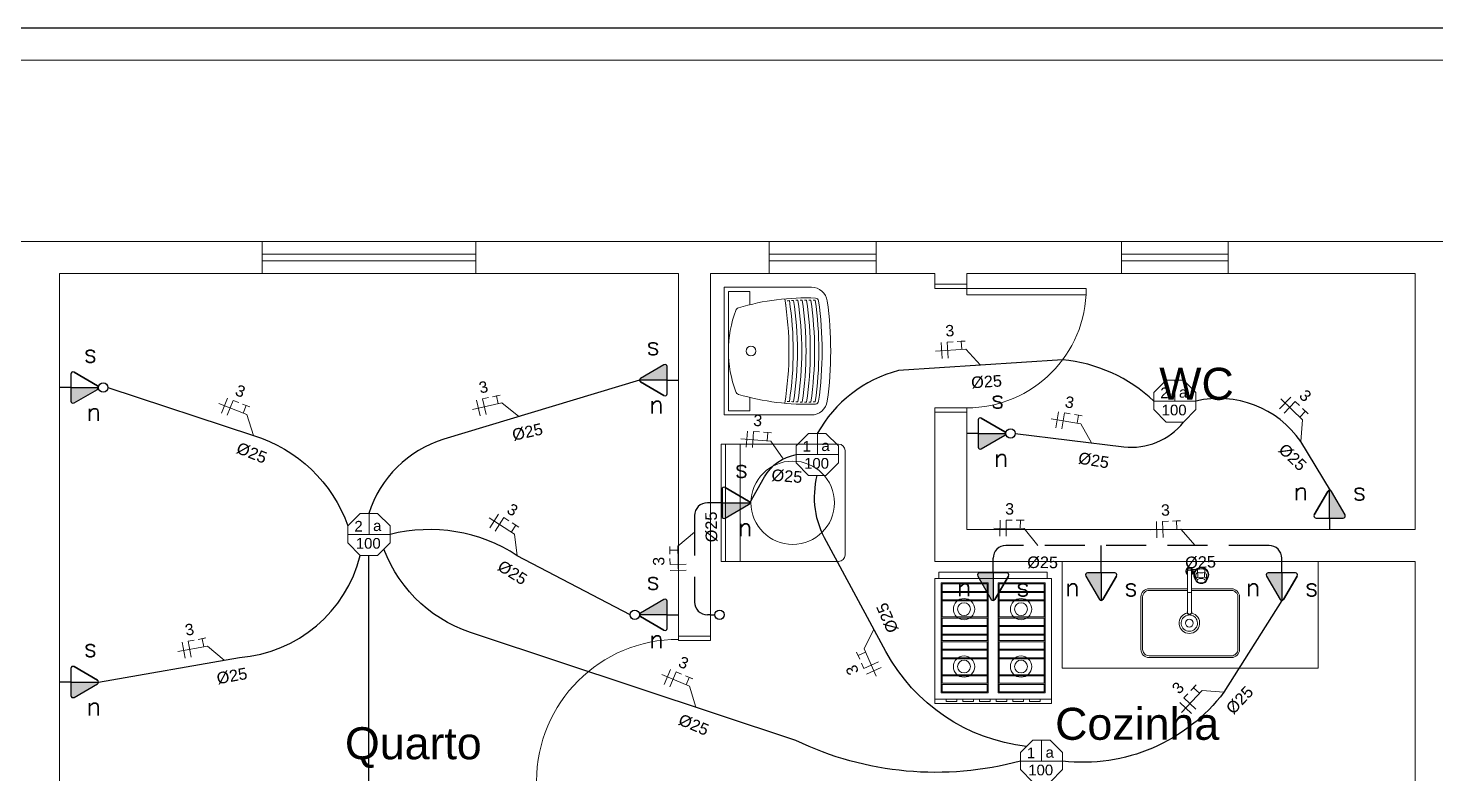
# Model space of a CAD drawing. Header units: millimetres. Extents: x 50 to 186, y -32 to 33.
# Drawn here: x 67.27 to 73.87, y 15.33 to 18.82 of the extents above; entities that cross this region are included whole.
import ezdxf

# ---------------------------------------------------------------- set-up
doc = ezdxf.new("R2010")
doc.units = ezdxf.units.MM
doc.linetypes.add('HIDDEN', pattern=[0.375, 0.25, -0.125])
doc.layers.get('0').update_dxf_attribs({"lineweight": 30})
for name, color, linetype in [('1 - Circuitos', 7, 'Continuous'), ('5 - Identificadores', 7, 'Continuous'), ('7 - Eletroduto', 6, 'Continuous'), ('Pontos de iluminação', 5, 'Continuous'), ('Pontos de Tomadas', 240, 'Continuous'), ('TEXTO', 7, 'Continuous')]:
    doc.layers.add(name, color=color, linetype=linetype)
for name, color, linetype, lineweight in [('3 - Cozinha', 160, 'Continuous', 20), ('4 - Edificação', 7, 'Continuous', 20), ('Portas', 251, 'Continuous', 9)]:
    doc.layers.add(name, color=color, linetype=linetype, lineweight=lineweight)
doc.styles.add('Arial0', font='arial.ttf', dxfattribs={"height": 3.14658})
doc.styles.add('ROMANS', font='ROMANS.SHX')
doc.styles.get("Standard").update_dxf_attribs({"font": 'arial.ttf'})
doc.styles.add('TEXTO_NOMEQUADRO', font='arial.ttf')

# ---------------------------------------------------------------- blocks, each defined once
blk = doc.blocks.new('CO-F4PB')
for p, q in [((0.2535, 0), (-0.2535, 0)), ((0.2535, 0), (-0.2535, 0)), ((-0.2535, 0), (-0.2535, -0.03)), ((0.2535, -0.03), (0.2535, 0)), ((-0.2735, -0.03), (-0.2735, -0.596)), ((0.2735, -0.03), (-0.2735, -0.03)), ((-0.2435, -0.05), (-0.2435, -0.566)), ((-0.0235, -0.05), (-0.2435, -0.05)), ((-0.0285, -0.055), (-0.2385, -0.055)), ((-0.2385, -0.055), (-0.2385, -0.09)), ((-0.0285, -0.055), (-0.0285, -0.09)), ((-0.0235, -0.05), (-0.0235, -0.566)), ((0.0235, -0.05), (0.0235, -0.566)), ((0.2435, -0.05), (0.0235, -0.05)), ((0.2385, -0.055), (0.0285, -0.055)), ((0.0285, -0.055), (0.0285, -0.09)), ((0.2385, -0.055), (0.2385, -0.09)), ((0.2435, -0.05), (0.2435, -0.566)), ((0.2735, -0.596), (0.2735, -0.03)), ((-0.0235, -0.09), (-0.2435, -0.09)), ((-0.0235, -0.095), (-0.2435, -0.095)), ((-0.0235, -0.13), (-0.2435, -0.13)), ((-0.2385, -0.095), (-0.2385, -0.13)), ((-0.0285, -0.095), (-0.0285, -0.13)), ((0.2435, -0.09), (0.0235, -0.09)), ((0.2435, -0.095), (0.0235, -0.095)), ((0.2435, -0.13), (0.0235, -0.13)), ((0.0285, -0.095), (0.0285, -0.13)), ((0.2385, -0.095), (0.2385, -0.13)), ((-0.0235, -0.135), (-0.2435, -0.135)), ((-0.2385, -0.135), (-0.2385, -0.21)), ((-0.0285, -0.135), (-0.0285, -0.21)), ((0.2435, -0.135), (0.0235, -0.135)), ((0.0285, -0.135), (0.0285, -0.21)), ((0.2385, -0.135), (0.2385, -0.21)), ((-0.0235, -0.21), (-0.2435, -0.21)), ((-0.0235, -0.215), (-0.2435, -0.215)), ((-0.0235, -0.25), (-0.2435, -0.25)), ((-0.0235, -0.255), (-0.2435, -0.255)), ((-0.2385, -0.215), (-0.2385, -0.25)), ((-0.2385, -0.255), (-0.2385, -0.29)), ((-0.0285, -0.215), (-0.0285, -0.25)), ((-0.0285, -0.255), (-0.0285, -0.29)), ((0.2435, -0.21), (0.0235, -0.21)), ((0.2435, -0.215), (0.0235, -0.215)), ((0.2435, -0.25), (0.0235, -0.25)), ((0.2435, -0.255), (0.0235, -0.255)), ((0.0285, -0.215), (0.0285, -0.25)), ((0.0285, -0.255), (0.0285, -0.29)), ((0.2385, -0.215), (0.2385, -0.25)), ((0.2385, -0.255), (0.2385, -0.29)), ((-0.0235, -0.29), (-0.2435, -0.29)), ((-0.0235, -0.295), (-0.2435, -0.295)), ((-0.2435, -0.321), (-0.0235, -0.321)), ((-0.2435, -0.326), (-0.0235, -0.326)), ((-0.2385, -0.295), (-0.2385, -0.321)), ((-0.2385, -0.326), (-0.2385, -0.361)), ((-0.0285, -0.295), (-0.0285, -0.321)), ((-0.0285, -0.326), (-0.0285, -0.361)), ((0.2435, -0.29), (0.0235, -0.29)), ((0.2435, -0.295), (0.0235, -0.295)), ((0.0235, -0.321), (0.2435, -0.321)), ((0.0235, -0.326), (0.2435, -0.326)), ((0.0285, -0.295), (0.0285, -0.321)), ((0.0285, -0.326), (0.0285, -0.361)), ((0.2385, -0.295), (0.2385, -0.321)), ((0.2385, -0.326), (0.2385, -0.361)), ((-0.2435, -0.361), (-0.0235, -0.361)), ((-0.2435, -0.366), (-0.0235, -0.366)), ((-0.2385, -0.366), (-0.2385, -0.401)), ((-0.0285, -0.366), (-0.0285, -0.401)), ((0.0235, -0.361), (0.2435, -0.361)), ((0.0235, -0.366), (0.2435, -0.366)), ((0.0285, -0.366), (0.0285, -0.401)), ((0.2385, -0.366), (0.2385, -0.401)), ((-0.2435, -0.401), (-0.0235, -0.401)), ((-0.2435, -0.406), (-0.0235, -0.406)), ((-0.2385, -0.406), (-0.2385, -0.481)), ((-0.0285, -0.406), (-0.0285, -0.481)), ((0.0235, -0.401), (0.2435, -0.401)), ((0.0235, -0.406), (0.2435, -0.406)), ((0.0285, -0.406), (0.0285, -0.481)), ((0.2385, -0.406), (0.2385, -0.481)), ((-0.2435, -0.481), (-0.0235, -0.481)), ((-0.2435, -0.486), (-0.0235, -0.486)), ((-0.2435, -0.521), (-0.0235, -0.521)), ((-0.2435, -0.526), (-0.0235, -0.526)), ((-0.2385, -0.486), (-0.2385, -0.521)), ((-0.2385, -0.526), (-0.2385, -0.561)), ((-0.0285, -0.486), (-0.0285, -0.521)), ((-0.0285, -0.526), (-0.0285, -0.561)), ((0.0235, -0.481), (0.2435, -0.481)), ((0.0235, -0.486), (0.2435, -0.486)), ((0.0235, -0.521), (0.2435, -0.521)), ((0.0235, -0.526), (0.2435, -0.526)), ((0.0285, -0.486), (0.0285, -0.521)), ((0.0285, -0.526), (0.0285, -0.561)), ((0.2385, -0.486), (0.2385, -0.521)), ((0.2385, -0.526), (0.2385, -0.561)), ((-0.2435, -0.566), (-0.0235, -0.566)), ((-0.2385, -0.561), (-0.0285, -0.561)), ((0.0235, -0.566), (0.2435, -0.566)), ((0.0285, -0.561), (0.2385, -0.561)), ((-0.2735, -0.596), (0.2735, -0.596)), ((-0.2735, -0.596), (-0.2735, -0.616)), ((-0.2735, -0.616), (0.2735, -0.616)), ((0.2735, -0.616), (0.2735, -0.596))]:
    blk.add_line(p, q)
for points in [[(-0.2204, -0.606), (-0.1704, -0.606), (-0.1704, -0.596), (-0.2204, -0.596)], [(-0.1422, -0.606), (-0.0922, -0.606), (-0.0922, -0.596), (-0.1422, -0.596)], [(-0.0641, -0.606), (-0.0141, -0.606), (-0.0141, -0.596), (-0.0641, -0.596)], [(0.0141, -0.606), (0.0641, -0.606), (0.0641, -0.596), (0.0141, -0.596)], [(0.0922, -0.606), (0.1422, -0.606), (0.1422, -0.596), (0.0922, -0.596)], [(0.1704, -0.606), (0.2204, -0.606), (0.2204, -0.596), (0.1704, -0.596)]]:
    blk.add_lwpolyline(points, close=True)
for centre, radius in [((-0.1308, -0.1735), 0.05), ((0.1362, -0.1735), 0.05), ((-0.1308, -0.1735), 0.03), ((0.1362, -0.1735), 0.03), ((-0.1308, -0.4425), 0.05), ((0.1362, -0.4425), 0.05), ((-0.1308, -0.4425), 0.03), ((0.1362, -0.4425), 0.03)]:
    blk.add_circle(centre, radius)
blk = doc.blocks.new('A$C1AD15EB6')
for p, q in [((0.55, 0.58), (0, 0.58)), ((0, 0.03), (0, 0.58)), ((0.55, 0.5606), (0, 0.5606)), ((0.55, 0.03), (0.55, 0.58)), ((0.55, 0.4906), (0, 0.4906)), ((0.03, 0), (0.52, 0))]:
    blk.add_line(p, q)
for centre, start, end in [((0.03, 0.03), 180, 270), ((0.52, 0.03), 270, 0)]:
    blk.add_arc(centre, 0.03, start, end)
blk = doc.blocks.new('TANQUE-02')
for p, q in [((-0.2995, 0), (0.2995, 0)), ((-0.2995, -0.4081), (-0.2995, 0)), ((0.2995, -0.4081), (0.2995, 0)), ((-0.2795, -0.02), (0.2795, -0.02)), ((-0.2795, -0.12), (-0.2795, -0.02)), ((0.2795, -0.12), (0.2795, -0.02)), ((-0.2795, -0.12), (-0.2174, -0.12)), ((0.2174, -0.12), (0.2795, -0.12))]:
    blk.add_line(p, q)
blk.add_circle((0, -0.1252), 0.0225)
for centre, radius, start, end in [((-0.1837, -0.0726), 0.02, 110.23844, 163.27799), ((0, -0.5709), 0.5511, 90, 110.23844), ((0, -0.5709), 0.5511, 69.76156, 90), ((0.1837, -0.0726), 0.02, 16.72201, 69.76156), ((0.8453, -0.3818), 1.0945, 163.27799, 182.40527), ((-0.8453, -0.3818), 1.0945, 357.59473, 16.72201), ((0, 1.2149), 1.518, 260.72256, 279.27744), ((0.8453, -0.3818), 1.0845, 176.46036, 176.99114), ((0, 1.2149), 1.558, 261.22518, 270), ((0.8453, -0.3818), 1.0845, 175.40003, 175.93), ((0, 1.2149), 1.538, 261.15691, 270), ((0, 1.2149), 1.518, 270, 279.27744), ((0, 1.2149), 1.538, 270, 278.84309), ((0, 1.2149), 1.558, 270, 278.77482), ((-0.8453, -0.3818), 1.0845, 4.07, 4.59997), ((-0.8453, -0.3818), 1.0845, 3.00886, 3.53964), ((0.8453, -0.3818), 1.0845, 179.65272, 180.18684), ((0, 1.2149), 1.618, 261.49969, 270), ((0.8453, -0.3818), 1.0845, 180.72164, 181.25716), ((0.8453, -0.3818), 1.0845, 178.5864, 179.11926), ((0, 1.2149), 1.598, 261.39693, 270), ((0.8453, -0.3818), 1.0845, 177.52238, 178.05412), ((0, 1.2149), 1.578, 261.30532, 270), ((0, 1.2149), 1.578, 270, 278.69468), ((0, 1.2149), 1.598, 270, 278.60307), ((0, 1.2149), 1.618, 270, 278.50031), ((-0.8453, -0.3818), 1.0845, 1.94588, 2.47762), ((-0.8453, -0.3818), 1.0845, 0.88074, 1.4136), ((-0.8453, -0.3818), 1.0845, 358.74284, 359.27836), ((-0.8453, -0.3818), 1.0845, 359.81316, 0.34728), ((-0.2245, -0.4081), 0.075, 180, 262.08052), ((-0.2332, -0.4271), 0.015, 182.40527, 261.87169), ((0, 1.2149), 1.638, 261.61326, 270), ((0.8453, -0.3818), 1.0845, 181.79343, 182.3305), ((0, 1.2149), 1.658, 261.73735, 270), ((0, 1.2058), 1.6644, 261.87169, 270), ((0, 1.2149), 1.638, 270, 278.38674), ((0, 1.2149), 1.658, 270, 278.26265), ((0, 1.2058), 1.6644, 270, 278.12831), ((0.2245, -0.4081), 0.075, 277.91948, 0), ((0.2332, -0.4271), 0.015, 278.12831, 357.59473), ((-0.8453, -0.3818), 1.0845, 357.6695, 358.20657), ((0, 1.2058), 1.7044, 262.08052, 270), ((0, 1.2058), 1.7044, 270, 277.91948)]:
    blk.add_arc(centre, radius, start, end)
blk = doc.blocks.new('CUBA-COZ-02')
for p, q in [((-0.0095, 0.2452), (-0.0095, 0.2275)), ((-0.0095, 0.2275), (-0.0095, 0.0565)), ((0.0105, 0.2452), (0.0105, 0.2275)), ((0.0105, 0.2275), (0.0105, 0.0565)), ((0.0146, 0.2516), (0.031, 0.2516)), ((0.0146, 0.2316), (0.0209, 0.2316)), ((0.0305, 0.2026), (0.0305, 0.2242)), ((0.0379, 0.2522), (0.0379, 0.2367)), ((0.0399, 0.2163), (0.0399, 0.2377)), ((0.0712, 0.2163), (0.0712, 0.2377)), ((0.0731, 0.2522), (0.0731, 0.2367)), ((0.0805, 0.2026), (0.0805, 0.2242)), ((-0.0095, 0.0565), (-0.0095, 0.0516)), ((0.0105, 0.0565), (0.0105, 0.0516))]:
    blk.add_line(p, q)
for points in [[(-0.0095, 0.1611), (-0.1889, 0.1611, 0.414214), (-0.2269, 0.1231), (-0.2269, -0.1231, 0.414214), (-0.1889, -0.1611), (0.1969, -0.1611, 0.414214), (0.2349, -0.1231), (0.2349, 0.1231, 0.414214), (0.1969, 0.1611), (0.0105, 0.1611)], [(-0.0095, 0.1531), (-0.1889, 0.1531, 0.414214), (-0.2189, 0.1231), (-0.2189, -0.1231, 0.414214), (-0.1889, -0.1531), (0.1969, -0.1531, 0.414214), (0.2269, -0.1231), (0.2269, 0.1231, 0.414214), (0.1969, 0.1531), (0.0105, 0.1531)]]:
    blk.add_lwpolyline(points, format="xyb")
blk.add_lwpolyline([(0.0105, 0.0367, -7.502529), (-0.0095, 0.037, -0.133288)], format="xyb", close=True)
at = {"linetype": 'Continuous'}
for points in [[(0.0391, 0.2375, 0), (0.0361, 0.2353, 0), (0.0337, 0.2328, 0), (0.032, 0.2301, 0), (0.0309, 0.2272, 0), (0.0305, 0.2242, 0)], [(0.0389, 0.2157, 0), (0.0359, 0.2135, 0), (0.0335, 0.2109, 0), (0.0318, 0.2081, 0), (0.0308, 0.2052, 0), (0.0305, 0.2021, 0)], [(0.0305, 0.2021, 0), (0.0311, 0.1989, 0), (0.0324, 0.1959, 0), (0.0345, 0.193, 0), (0.0373, 0.1905, 0), (0.0407, 0.1884, 0), (0.0446, 0.1867, 0), (0.0488, 0.1856, 0), (0.0533, 0.185, 0), (0.0578, 0.185, 0), (0.0623, 0.1856, 0), (0.0665, 0.1867, 0), (0.0704, 0.1884, 0), (0.0738, 0.1905, 0), (0.0766, 0.193, 0), (0.0786, 0.1959, 0), (0.08, 0.1989, 0), (0.0805, 0.2021, 0)], [(0.075, 0.199, 0), (0.0746, 0.2011, 0), (0.0734, 0.2032, 0), (0.0715, 0.2051, 0), (0.0689, 0.2067, 0), (0.0658, 0.208, 0), (0.0623, 0.209, 0), (0.0585, 0.2095, 0), (0.0545, 0.2096, 0), (0.0506, 0.2093, 0), (0.0469, 0.2085, 0), (0.0436, 0.2074, 0), (0.0407, 0.2059, 0), (0.0385, 0.2041, 0), (0.0369, 0.2022, 0), (0.0362, 0.2, 0), (0.0362, 0.1979, 0), (0.0369, 0.1958, 0), (0.0385, 0.1938, 0), (0.0407, 0.192, 0), (0.0436, 0.1905, 0), (0.0469, 0.1894, 0), (0.0506, 0.1886, 0), (0.0545, 0.1883, 0), (0.0585, 0.1884, 0), (0.0623, 0.1889, 0), (0.0658, 0.1899, 0), (0.0689, 0.1912, 0), (0.0715, 0.1928, 0), (0.0734, 0.1947, 0), (0.0746, 0.1968, 0), (0.075, 0.199, 0)], [(0.0805, 0.2242, 0), (0.0802, 0.2272, 0), (0.0791, 0.2301, 0), (0.0773, 0.2328, 0), (0.0749, 0.2353, 0), (0.0719, 0.2375, 0)], [(0.0805, 0.2026, 0), (0.0802, 0.2055, 0), (0.0791, 0.2084, 0), (0.0774, 0.2111, 0), (0.0751, 0.2136, 0), (0.0722, 0.2157, 0)]]:
    blk.add_polyline3d(points, dxfattribs=at)
blk.add_circle((0, 0), 0.0182)
for centre, radius, start, end in [((0.0005, 0.2416), 0.0173, 35.41872, 234.58128), ((0.0005, 0.2416), 0.0126, 322.25181, 217.74819), ((0.0005, 0.2242), 0.0233, 64.55551, 115.44449), ((0.0005, 0.2416), 0.0173, 305.41872, 324.58128), ((0.0005, 0.2416), 0.0173, 324.58128, 35.41872), ((0.0555, 0.2266), 0.035, 315.56467, 224.43533), ((0.0555, 0.2266), 0.032, 321.37517, 218.62483), ((0.0555, 0.1725), 0.0816, 77.53823, 102.46177), ((0.04, 0.214), 0.002, 63.97489, 122.15591), ((0.0401, 0.2358), 0.002, 74.31395, 121.56748), ((0.0555, 0.2905), 0.0549, 254.31395, 285.68605), ((0.0555, 0.2459), 0.0335, 243.97489, 296.02511), ((0.0711, 0.214), 0.002, 57.84409, 116.02511), ((0.0709, 0.2358), 0.002, 58.43251, 105.68606), ((0.0005, 0.1207), 0.0233, 64.55551, 115.44449), ((0, 0), 0.0482, 101.34386, 77.38563), ((0.0005, 0.0516), 0.0112, 153.72082, 26.27918), ((0.0005, 0.0516), 0.01, 180, 0)]:
    blk.add_arc(centre, radius, start, end)
blk = doc.blocks.new('ponto de luz')
at = {"color": 5, "linetype": 'Continuous', "lineweight": 15, "true_color": 0x000005}
blk.add_lwpolyline([(63.6396, -13.7603), (63.5583, -13.7603), (63.5009, -13.8188), (63.5009, -13.8984), (63.5583, -13.9569), (63.6396, -13.9569), (63.698, -13.8984), (63.698, -13.8188)], close=True, dxfattribs=at)
for points in [[(63.5995, -13.8589), (63.5995, -13.7603), (63.5995, -13.7603)], [(63.698, -13.8589), (63.5009, -13.8589), (63.5009, -13.8589)]]:
    blk.add_lwpolyline(points, dxfattribs=at)
at = {"layer": '1 - Circuitos'}
blk.add_attdef('N', (63.5309, -13.8452), '', height=0.05, dxfattribs=at)
at = {"layer": '5 - Identificadores', "flags": 4}
for tag, p in [('R', (63.6187, -13.8426)), ('S', (63.5376, -13.9254))]:
    blk.add_attdef(tag, p, '', height=0.05, dxfattribs=at)

msp = doc.modelspace()

# ---------------------------------------------------------------- hatches: boundary and pattern name
at = {"layer": 'Pontos de Tomadas'}
h = msp.add_hatch(color=256, dxfattribs=at)
h.dxf.hatch_style = 1
h.paths.add_polyline_path([(70.1424, 17.1828, 0.268035), (70.1375, 17.1744), (70.2672, 17.1744), (70.2672, 17.2379, 0.577243), (70.2526, 17.2464)])
h = msp.add_hatch(color=256, dxfattribs=at)
h.dxf.hatch_style = 1
h.paths.add_polyline_path([(67.5992, 17.1309, 0.268035), (67.6041, 17.1394), (67.4745, 17.1394), (67.4745, 17.0758, 0.577243), (67.4891, 17.0674)])
h = msp.add_hatch(color=256, dxfattribs=at)
h.dxf.hatch_style = 1
h.paths.add_polyline_path([(71.8492, 16.9159, 0.268035), (71.8541, 16.9244), (71.7245, 16.9244), (71.7245, 16.8608, 0.577243), (71.7391, 16.8524)])
h = msp.add_hatch(color=256, dxfattribs=at)
h.dxf.hatch_style = 1
h.paths.add_polyline_path([(73.3793, 16.6528, 0.268035), (73.3708, 16.6577), (73.3708, 16.528), (73.4344, 16.528, 0.577243), (73.4428, 16.5426)])
h = msp.add_hatch(color=256, dxfattribs=at)
h.dxf.hatch_style = 1
h.paths.add_polyline_path([(70.6492, 16.5909, 0.268035), (70.6541, 16.5994), (70.5245, 16.5994), (70.5245, 16.5358, 0.577243), (70.5391, 16.5274)])
h = msp.add_hatch(color=256, dxfattribs=at)
h.dxf.hatch_style = 1
h.paths.add_polyline_path([(71.7859, 16.146, 0.268035), (71.7943, 16.1411), (71.7943, 16.2708), (71.7308, 16.2708, 0.577243), (71.7223, 16.2561)])
h = msp.add_hatch(color=256, dxfattribs=at)
h.dxf.hatch_style = 1
h.paths.add_polyline_path([(72.2922, 16.146, 0.268035), (72.3006, 16.1411), (72.3006, 16.2708), (72.2371, 16.2708, 0.577243), (72.2286, 16.2561)])
h = msp.add_hatch(color=256, dxfattribs=at)
h.dxf.hatch_style = 1
h.paths.add_polyline_path([(73.1384, 16.146, 0.268035), (73.1468, 16.1411), (73.1468, 16.2708), (73.0833, 16.2708, 0.577243), (73.0748, 16.2561)])
h = msp.add_hatch(color=256, dxfattribs=at)
h.dxf.hatch_style = 1
h.paths.add_polyline_path([(70.1424, 16.0828, 0.268035), (70.1375, 16.0744), (70.2672, 16.0744), (70.2672, 16.1379, 0.577243), (70.2526, 16.1464)])
h = msp.add_hatch(color=256, dxfattribs=at)
h.dxf.hatch_style = 1
h.paths.add_polyline_path([(67.5992, 15.7509, 0.268035), (67.6041, 15.7594), (67.4745, 15.7594), (67.4745, 15.6958, 0.577243), (67.4891, 15.6874)])

# ---------------------------------------------------------------- linework, layer by layer
msp.add_lwpolyline([(53.5708, 10.8244), (80.5708, 10.8244), (80.5708, 18.8244), (53.5708, 18.8244)], close=True)
at = {"layer": '1 - Circuitos', "color": 7, "linetype": 'Continuous', "lineweight": 15, "true_color": 0x000007}
for points in [[(71.5555, 17.2751), (71.5507, 17.3505), (71.5507, 17.3505)], [(71.6071, 17.3541), (71.5794, 17.3524), (71.5843, 17.2769)], [(71.6265, 17.3554), (71.6635, 17.3578), (71.6455, 17.3566), (71.648, 17.3185)], [(68.1798, 17.0201), (68.2077, 17.0904), (68.2077, 17.0904)], [(68.2603, 17.0695), (68.2345, 17.0797), (68.2066, 17.0095)], [(69.391, 17.0066), (69.3747, 17.0804), (69.3747, 17.0804)], [(69.4299, 17.0926), (69.4029, 17.0866), (69.4191, 17.0128)], [(69.4489, 17.0968), (69.4851, 17.1047), (69.4676, 17.1009), (69.4758, 17.0636)], [(73.1364, 17.0395), (73.1887, 17.0941), (73.1887, 17.0941)], [(68.2784, 17.0623), (68.3128, 17.0486), (68.2961, 17.0553), (68.282, 17.0198)], [(72.0878, 16.9511), (72.1003, 17.0257), (72.1003, 17.0257)], [(72.156, 17.0164), (72.1287, 17.0209), (72.1162, 16.9464)], [(72.1752, 17.0131), (72.2118, 17.007), (72.1941, 17.01), (72.1878, 16.9723)], [(73.2295, 17.055), (73.2095, 17.0741), (73.1572, 17.0195)], [(73.2435, 17.0415), (73.2703, 17.0159), (73.2573, 17.0283), (73.2309, 17.0007)], [(70.6378, 16.8605), (70.6437, 16.9359), (70.6437, 16.9359)], [(70.7, 16.9316), (70.6724, 16.9337), (70.6666, 16.8583)], [(70.7194, 16.9301), (70.7564, 16.9272), (70.7385, 16.9286), (70.7355, 16.8905)], [(69.4374, 16.4814), (69.4776, 16.5455), (69.4776, 16.5455)], [(69.5255, 16.5154), (69.502, 16.5302), (69.4618, 16.4661)], [(69.5419, 16.5051), (69.5733, 16.4854), (69.5581, 16.4949), (69.5378, 16.4626)], [(71.8264, 16.4425), (71.8269, 16.5181), (71.8269, 16.5181)], [(71.8834, 16.5178), (71.8557, 16.5179), (71.8552, 16.4423)], [(71.9029, 16.5176), (71.9399, 16.5174), (71.922, 16.5175), (71.9217, 16.4793)], [(72.5615, 16.4355), (72.559, 16.5111), (72.559, 16.5111)], [(72.6155, 16.5129), (72.5878, 16.512), (72.5903, 16.4364)], [(72.635, 16.5135), (72.672, 16.5148), (72.6541, 16.5142), (72.6553, 16.476)], [(70.2803, 16.3579), (70.2795, 16.3949), (70.2799, 16.377), (70.3181, 16.3777)], [(70.2806, 16.3384), (70.2812, 16.3107), (70.3568, 16.3122)], [(70.3573, 16.2833), (70.2817, 16.2819), (70.2817, 16.2819)], [(68.0707, 15.959), (68.1072, 15.9657), (68.0895, 15.9624), (68.0964, 15.9249)], [(68.0096, 15.871), (67.996, 15.9454), (67.996, 15.9454)], [(68.0516, 15.9555), (68.0243, 15.9505), (68.0379, 15.8762)], [(71.1699, 15.866), (71.1548, 15.8998), (71.1621, 15.8834), (71.197, 15.8989)], [(71.1778, 15.8482), (71.189, 15.8229), (71.2581, 15.8536)], [(71.2698, 15.8273), (71.2008, 15.7966), (71.2008, 15.7966)], [(70.2539, 15.7485), (70.2833, 15.8182), (70.2833, 15.8182)], [(70.3354, 15.7963), (70.3098, 15.807), (70.2805, 15.7373)], [(70.3533, 15.7887), (70.3875, 15.7743), (70.3709, 15.7813), (70.3561, 15.7461)], [(72.7072, 15.7047), (72.6882, 15.6846), (72.7433, 15.6327)], [(72.7206, 15.7189), (72.746, 15.7459), (72.7336, 15.7328), (72.7614, 15.7066)], [(72.7235, 15.6117), (72.6685, 15.6636), (72.6685, 15.6636)]]:
    msp.add_lwpolyline(points, dxfattribs=at)
at = {"layer": '1 - Circuitos', "color": 5, "linetype": 'Continuous', "lineweight": 15, "true_color": 0x000005}
for points in [[(71.7352, 17.2446), (71.6659, 17.3197), (71.5247, 17.3106)], [(73.2355, 16.8865), (73.2439, 16.9883), (73.1417, 17.0862)], [(68.3292, 16.9156), (68.2987, 17.0131), (68.1672, 17.0654)], [(69.5733, 17.0038), (69.4933, 17.0674), (69.3551, 17.037)], [(72.2559, 16.8805), (72.2055, 16.9694), (72.0659, 16.9927)], [(70.8115, 16.8051), (70.7534, 16.8891), (70.6124, 16.9)], [(69.5654, 16.3516), (69.553, 16.453), (69.4332, 16.5283)], [(70.3958, 16.4615), (70.3177, 16.3957), (70.3204, 16.2542)], [(72.0035, 16.3994), (71.9397, 16.4792), (71.7982, 16.4802)], [(72.7402, 16.3994), (72.6733, 16.4766), (72.5319, 16.472)], [(71.236, 16.0064), (71.1897, 15.9154), (71.2472, 15.7861)], [(68.1916, 15.8616), (68.114, 15.9281), (67.9749, 15.9027)], [(70.4012, 15.641), (70.3727, 15.7392), (70.2422, 15.794)], [(72.8757, 15.7122), (72.7738, 15.7197), (72.6768, 15.6167)]]:
    msp.add_lwpolyline(points, dxfattribs=at)
at = {"layer": '3 - Cozinha'}
msp.add_lwpolyline([(72.1178, 15.8244), (73.3178, 15.8244), (73.3178, 16.3244), (72.1178, 16.3244)], close=True, dxfattribs=at)
msp.add_circle((70.8555, 16.5994), 0.1953, dxfattribs=at)
at = {"layer": '4 - Edificação'}
for p, q in [((80.4208, 18.6744), (60.4708, 18.6744)), ((60.4708, 17.8244), (80.4208, 17.8244)), ((67.4208, 15.2244), (67.4208, 17.6744)), ((67.4208, 17.6744), (70.3208, 17.6744)), ((70.3208, 17.6744), (70.3208, 15.9744)), ((70.4708, 15.9744), (70.4708, 17.6744)), ((70.4708, 17.6744), (71.5208, 17.6744)), ((71.5208, 17.6744), (71.5208, 17.6244)), ((71.6708, 17.6744), (73.7708, 17.6744)), ((71.6708, 17.6744), (71.6708, 17.6244)), ((73.7708, 17.6744), (73.7708, 16.4744)), ((71.6708, 17.6244), (71.5208, 17.6244)), ((71.5208, 17.0244), (71.5208, 16.4744)), ((71.6708, 17.0244), (71.5208, 17.0244)), ((71.6708, 17.0244), (71.6708, 16.4744)), ((71.5208, 16.5244), (71.5208, 16.3244)), ((73.7708, 16.4744), (71.6708, 16.4744)), ((71.5208, 16.3244), (73.7708, 16.3244)), ((73.7708, 16.3244), (73.7708, 12.5744)), ((70.3208, 15.9744), (70.4708, 15.9744))]:
    msp.add_line(p, q, dxfattribs=at)
at = {"layer": '7 - Eletroduto'}
for p, q in [((70.4708, 16.5994), (70.4558, 16.5994)), ((72.3006, 16.3244), (72.3006, 16.3994)), ((71.7943, 16.3244), (71.7943, 16.3394)), ((73.1468, 16.3244), (73.1468, 16.3394)), ((70.4709, 16.0744), (70.4558, 16.0744))]:
    msp.add_line(p, q, dxfattribs=at)
at = {"layer": '7 - Eletroduto', "linetype": 'HIDDEN', "ltscale": 0.75}
for p, q in [((70.3958, 16.5394), (70.3958, 16.1344)), ((73.0868, 16.3994), (71.8543, 16.3994))]:
    msp.add_line(p, q, dxfattribs=at)
at = {"layer": '7 - Eletroduto'}
for points in [[(72.5474, 17.0761, 0.167482), (72.1197, 17.2695), (71.3508, 17.2196, 0.202668), (70.9709, 16.9244, 67.35893)], [(70.1375, 17.1744), (69.2215, 16.8974, 0.248609), (68.8704, 16.5494, 1.35966)], [(67.6481, 17.1394), (68.3292, 16.9156, -0.235692), (68.7724, 16.491, -1.806314)], [(73.3749, 16.6568), (73.2355, 16.8865, 0.309937), (72.7445, 17.0761, 3.568283)], [(71.8981, 16.9244), (72.4062, 16.862, 0.263073), (72.686, 16.9778, -9.951276)], [(70.6541, 16.5994), (70.7233, 16.7204, -0.221396), (70.8724, 16.8259, -0.090245)], [(71.951, 15.4577, -0.245875), (71.2924, 15.9022), (71.0136, 16.4176, -0.193187), (70.9704, 16.7278, -0.179094)], [(70.0935, 16.0744), (69.5654, 16.3516, 0.209593), (68.9695, 16.4511, 7.83207)], [(71.9224, 15.3886, -0.180052), (70.8706, 15.4849), (69.3834, 15.9796, -0.239092), (68.9403, 16.3821, -4.791177)], [(67.6041, 15.7594), (68.2644, 15.8743, 0.32244), (68.8297, 16.3528, -14.429433)], [(73.1468, 16.1411), (72.8757, 15.7122, -0.265972), (72.1195, 15.3884, 8.230498)]]:
    msp.add_lwpolyline(points, format="xyb", dxfattribs=at)
msp.add_lwpolyline([(68.8704, 13.9244), (68.8704, 16.3528)], dxfattribs=at)
for centre, start, end in [((70.4558, 16.5394), 90, 180), ((71.8543, 16.3394), 90, 180), ((73.0868, 16.3394), 0, 90), ((70.4558, 16.1344), 180, 270)]:
    msp.add_arc(centre, 0.06, start, end, dxfattribs=at)
at = {"layer": 'Pontos de Tomadas'}
for p, q in [((67.4891, 17.2114), (67.5992, 17.1478)), ((67.5992, 17.1478), (67.4891, 17.2114)), ((67.5992, 17.1478), (67.4891, 17.2114)), ((70.2526, 17.2464), (70.1424, 17.1828)), ((70.2672, 17.1108), (70.2672, 17.2379)), ((67.4745, 17.2029), (67.4745, 17.0758)), ((70.2672, 17.1744), (70.1375, 17.1744)), ((70.2526, 17.1024), (70.1424, 17.1659)), ((70.1424, 17.1659), (70.2526, 17.1024)), ((70.1424, 17.1659), (70.2526, 17.1024)), ((70.2672, 17.1744), (70.3208, 17.1744)), ((67.4745, 17.1394), (67.4208, 17.1394)), ((67.4745, 17.1394), (67.6041, 17.1394)), ((67.4891, 17.0674), (67.5992, 17.1309)), ((71.7245, 16.9879), (71.7245, 16.8608)), ((71.7391, 16.9964), (71.8492, 16.9328)), ((71.8492, 16.9328), (71.7391, 16.9964)), ((71.8492, 16.9328), (71.7391, 16.9964)), ((71.7245, 16.9244), (71.6708, 16.9244)), ((71.7245, 16.9244), (71.8541, 16.9244)), ((71.7391, 16.8524), (71.8492, 16.9159)), ((70.5245, 16.6629), (70.5245, 16.5358)), ((70.5391, 16.6714), (70.6492, 16.6078)), ((70.6492, 16.6078), (70.5391, 16.6714)), ((70.6492, 16.6078), (70.5391, 16.6714)), ((73.2988, 16.5426), (73.3624, 16.6528)), ((73.3624, 16.6528), (73.2988, 16.5426)), ((73.3624, 16.6528), (73.2988, 16.5426)), ((73.3708, 16.528), (73.3708, 16.6577)), ((73.4428, 16.5426), (73.3793, 16.6528)), ((70.5245, 16.5994), (70.4708, 16.5994)), ((70.5245, 16.5994), (70.6541, 16.5994)), ((70.5391, 16.5274), (70.6492, 16.5909)), ((73.3073, 16.528), (73.4344, 16.528)), ((73.3708, 16.528), (73.3708, 16.4744)), ((71.7943, 16.2708), (71.7943, 16.3244)), ((72.3006, 16.2708), (72.3006, 16.3244)), ((73.1468, 16.2708), (73.1468, 16.3244)), ((71.7223, 16.2561), (71.7859, 16.146)), ((71.8579, 16.2708), (71.7308, 16.2708)), ((71.7943, 16.2708), (71.7943, 16.1411)), ((71.8663, 16.2561), (71.8028, 16.146)), ((71.8028, 16.146), (71.8663, 16.2561)), ((71.8028, 16.146), (71.8663, 16.2561)), ((72.2286, 16.2561), (72.2922, 16.146)), ((72.3642, 16.2708), (72.2371, 16.2708)), ((72.3006, 16.2708), (72.3006, 16.1411)), ((72.3726, 16.2561), (72.3091, 16.146)), ((72.3091, 16.146), (72.3726, 16.2561)), ((72.3091, 16.146), (72.3726, 16.2561)), ((73.0748, 16.2561), (73.1384, 16.146)), ((73.2104, 16.2708), (73.0833, 16.2708)), ((73.1468, 16.2708), (73.1468, 16.1411)), ((73.2188, 16.2561), (73.1553, 16.146)), ((73.1553, 16.146), (73.2188, 16.2561)), ((73.1553, 16.146), (73.2188, 16.2561)), ((70.2526, 16.1464), (70.1424, 16.0828)), ((70.2672, 16.0108), (70.2672, 16.1379)), ((70.2672, 16.0744), (70.1375, 16.0744)), ((70.2526, 16.0024), (70.1424, 16.0659)), ((70.1424, 16.0659), (70.2526, 16.0024)), ((70.1424, 16.0659), (70.2526, 16.0024)), ((70.2672, 16.0744), (70.3208, 16.0744)), ((70.4709, 16.0744), (70.4909, 16.0744)), ((67.4891, 15.8314), (67.5992, 15.7678)), ((67.5992, 15.7678), (67.4891, 15.8314)), ((67.5992, 15.7678), (67.4891, 15.8314)), ((67.4745, 15.8229), (67.4745, 15.6958)), ((67.4745, 15.7594), (67.4208, 15.7594)), ((67.4745, 15.7594), (67.6041, 15.7594)), ((67.4891, 15.6874), (67.5992, 15.7509))]:
    msp.add_line(p, q, dxfattribs=at)
for centre in [(67.6261, 17.1394), (71.8761, 16.9244), (70.1155, 16.0744), (70.5129, 16.0744)]:
    msp.add_circle(centre, 0.022, dxfattribs=at)
for centre, start, end in [((67.4842, 17.2029), 60.01836, 180), ((70.2575, 17.2379), 0, 119.98164), ((67.5944, 17.1394), 299.98164, 60.01836), ((70.1473, 17.1744), 119.98164, 240.01836), ((70.2575, 17.1108), 240.01836, 0), ((67.4842, 17.0758), 180, 299.98164), ((71.7342, 16.9879), 60.01836, 180), ((71.8444, 16.9244), 299.98164, 60.01836), ((71.7342, 16.8608), 180, 299.98164), ((70.5342, 16.6629), 60.01836, 180), ((73.3708, 16.6479), 29.98164, 150.01836), ((70.6444, 16.5994), 299.98164, 60.01836), ((70.5342, 16.5358), 180, 299.98164), ((73.3073, 16.5378), 150.01836, 270), ((73.4344, 16.5378), 270, 29.98164), ((71.7308, 16.261), 90, 209.98164), ((71.8579, 16.261), 330.01836, 90), ((72.2371, 16.261), 90, 209.98164), ((72.3642, 16.261), 330.01836, 90), ((73.0833, 16.261), 90, 209.98164), ((73.2104, 16.261), 330.01836, 90), ((70.2575, 16.1379), 0, 119.98164), ((71.7943, 16.1508), 209.98164, 330.01836), ((72.3006, 16.1508), 209.98164, 330.01836), ((73.1468, 16.1508), 209.98164, 330.01836), ((70.1473, 16.0744), 119.98164, 240.01836), ((70.2575, 16.0108), 240.01836, 0), ((67.4842, 15.8229), 60.01836, 180), ((67.5944, 15.7594), 299.98164, 60.01836), ((67.4842, 15.6958), 180, 299.98164)]:
    msp.add_arc(centre, 0.00975, start, end, dxfattribs=at)
at = {"layer": 'Portas'}
for p, q in [((68.3708, 17.7644), (69.3708, 17.7644)), ((70.7458, 17.7644), (71.2458, 17.7644)), ((72.3958, 17.7644), (72.8958, 17.7644)), ((68.3708, 17.7344), (69.3708, 17.7344)), ((70.7458, 17.7344), (71.2458, 17.7344)), ((72.3958, 17.7344), (72.8958, 17.7344))]:
    msp.add_line(p, q, dxfattribs=at)
for points in [[(68.3708, 17.6744), (69.3708, 17.6744), (69.3708, 17.8244), (68.3708, 17.8244)], [(70.7458, 17.6744), (71.2458, 17.6744), (71.2458, 17.8244), (70.7458, 17.8244)], [(72.3958, 17.6744), (72.8958, 17.6744), (72.8958, 17.8244), (72.3958, 17.8244)], [(71.6708, 17.6244), (71.5208, 17.6244), (71.5208, 17.6044), (71.6708, 17.6044)], [(71.6708, 17.6044), (71.6708, 17.5744), (72.2308, 17.5744), (72.2308, 17.6044)], [(71.6708, 17.0444), (71.5208, 17.0444), (71.5208, 17.0244), (71.6708, 17.0244)], [(70.3208, 15.9544), (70.4708, 15.9544), (70.4708, 15.9744), (70.3208, 15.9744)]]:
    msp.add_lwpolyline(points, close=True, dxfattribs=at)
for centre, radius, start, end in [((71.6708, 17.6044), 0.56, 270, 0), ((70.3208, 15.2944), 0.665, 90, 180)]:
    msp.add_arc(centre, radius, start, end, dxfattribs=at)

# ---------------------------------------------------------------- block references
at = {"layer": '3 - Cozinha', "color": 0, "extrusion": (0, 0, -1), "xscale": -1, "zscale": -1, "rotation": 270}
msp.add_blockref('TANQUE-02', (-70.535, 17.3107), dxfattribs=at)
at = {"layer": '3 - Cozinha', "rotation": 90}
msp.add_blockref('A$C1AD15EB6', (71.1008, 16.3244), dxfattribs=at)
at = {"layer": '3 - Cozinha', "color": 0, "rotation": 359.99938861993}
msp.add_blockref('CUBA-COZ-02', (72.7138, 16.0354), dxfattribs=at)
at = {"layer": '3 - Cozinha', "xscale": -1}
msp.add_blockref('CO-F4PB', (71.7943, 16.2744), dxfattribs=at)
at = {"layer": 'Pontos de iluminação', "color": 2}
ref = msp.add_blockref('ponto de luz', (9.0465, 30.9347), dxfattribs=at)
ref.add_attrib('S', '100', (72.5841, 17.0094), dxfattribs={"layer": '5 - Identificadores', "height": 0.05})
ref.add_attrib('R', 'a', (72.6651, 17.0921), dxfattribs={"layer": '5 - Identificadores', "height": 0.05})
ref.add_attrib('N', '2', (72.5774, 17.0896), dxfattribs={"layer": '1 - Circuitos', "height": 0.05})
ref = msp.add_blockref('ponto de luz', (7.3715, 30.6847), dxfattribs=at)
ref.add_attrib('S', '100', (70.9091, 16.7594), dxfattribs={"layer": '5 - Identificadores', "height": 0.05})
ref.add_attrib('R', 'a', (70.9901, 16.8421), dxfattribs={"layer": '5 - Identificadores', "height": 0.05})
ref.add_attrib('N', '1', (70.9024, 16.8396), dxfattribs={"layer": '1 - Circuitos', "height": 0.05})
ref = msp.add_blockref('ponto de luz', (5.2715, 30.3097), dxfattribs=at)
ref.add_attrib('S', '100', (68.8091, 16.3844), dxfattribs={"layer": '5 - Identificadores', "height": 0.05})
ref.add_attrib('R', 'a', (68.8901, 16.4671), dxfattribs={"layer": '5 - Identificadores', "height": 0.05})
ref.add_attrib('N', '2', (68.8024, 16.4646), dxfattribs={"layer": '1 - Circuitos', "height": 0.05})
ref = msp.add_blockref('ponto de luz', (8.4215, 29.2472), dxfattribs=at)
ref.add_attrib('S', '100', (71.9591, 15.3219), dxfattribs={"layer": '5 - Identificadores', "height": 0.05})
ref.add_attrib('R', 'a', (72.0401, 15.4046), dxfattribs={"layer": '5 - Identificadores', "height": 0.05})
ref.add_attrib('N', '1', (71.9524, 15.4021), dxfattribs={"layer": '1 - Circuitos', "height": 0.05})

# ---------------------------------------------------------------- texts
at = {"layer": '1 - Circuitos', "color": 7, "true_color": 0x000007, "style": 'Arial0'}
for rotation, p in [(3.67433, (71.5725, 17.3784)), (338.32726, (68.2394, 17.1062)), (12.4066, (69.3921, 17.1114)), (350.49612, (72.1279, 17.0479)), (316.23061, (73.224, 17.0969)), (355.58405, (70.6692, 16.9605)), (327.88944, (69.5116, 16.5553)), (359.60232, (71.8507, 16.5444)), (1.86913, (72.5817, 16.5383)), (91.09694, (70.2548, 16.305)), (10.34604, (68.0144, 15.9756)), (337.18744, (70.3153, 15.8334)), (113.99646, (71.167, 15.8073)), (46.71552, (72.6654, 15.6989))]:
    msp.add_text('3', height=0.0534, rotation=rotation, dxfattribs=at).set_placement(p)
at = {"layer": '1 - Circuitos', "color": 1, "true_color": 0x000001, "style": 'Arial0'}
for rotation, p in [(3.67433, (71.6935, 17.1357)), (12.4066, (69.5485, 16.8898)), (338.32726, (68.2449, 16.8351)), (350.49612, (72.1904, 16.784)), (316.23061, (73.127, 16.8436)), (355.58405, (70.7548, 16.7031)), (91.09694, (70.5027, 16.4149)), (327.88944, (69.4678, 16.2877)), (359.60232, (71.9541, 16.2937)), (1.86913, (72.695, 16.2918)), (113.99646, (71.3526, 16.0051)), (10.34604, (68.1628, 15.7486)), (46.71552, (72.9195, 15.6041)), (337.18744, (70.3153, 15.5622))]:
    msp.add_text('Ø25', height=0.05451, rotation=rotation, dxfattribs=at).set_placement(p)
at = {"layer": '5 - Identificadores', "style": 'ROMANS'}
for s, p in [('s', (70.1701, 17.2927)), ('s', (67.5342, 17.2577)), ('s', (71.7842, 17.0427)), ('n', (67.5473, 16.9831)), ('n', (70.1832, 17.0181)), ('n', (71.7973, 16.7681)), ('s', (70.5842, 16.7177)), ('n', (73.201, 16.6111)), ('s', (73.479, 16.6111)), ('n', (70.5973, 16.4431)), ('s', (70.1701, 16.1927)), ('n', (71.6245, 16.1625)), ('s', (71.9025, 16.1625)), ('n', (72.1308, 16.1625)), ('s', (72.4088, 16.1625)), ('n', (72.977, 16.1625)), ('s', (73.255, 16.1625)), ('n', (70.1832, 15.9181)), ('s', (67.5342, 15.8777)), ('n', (67.5473, 15.6031))]:
    msp.add_text(s, height=0.0858, dxfattribs=at).set_placement(p)
at = {"layer": 'TEXTO', "char_height": 0.15, "attachment_point": 1, "style": 'TEXTO_NOMEQUADRO'}
for s, insert, width in [('{\\C252;WC}', (72.5728, 17.2322), 0.416387), ('{\\C252;Cozinha}', (72.085, 15.6385), 0.854225), ('{\\C252;Quarto}', (68.7583, 15.5473), 0.67308)]:
    msp.add_mtext(s, dxfattribs=dict(at, insert=insert, width=width))

doc.saveas('drawing.dxf')
